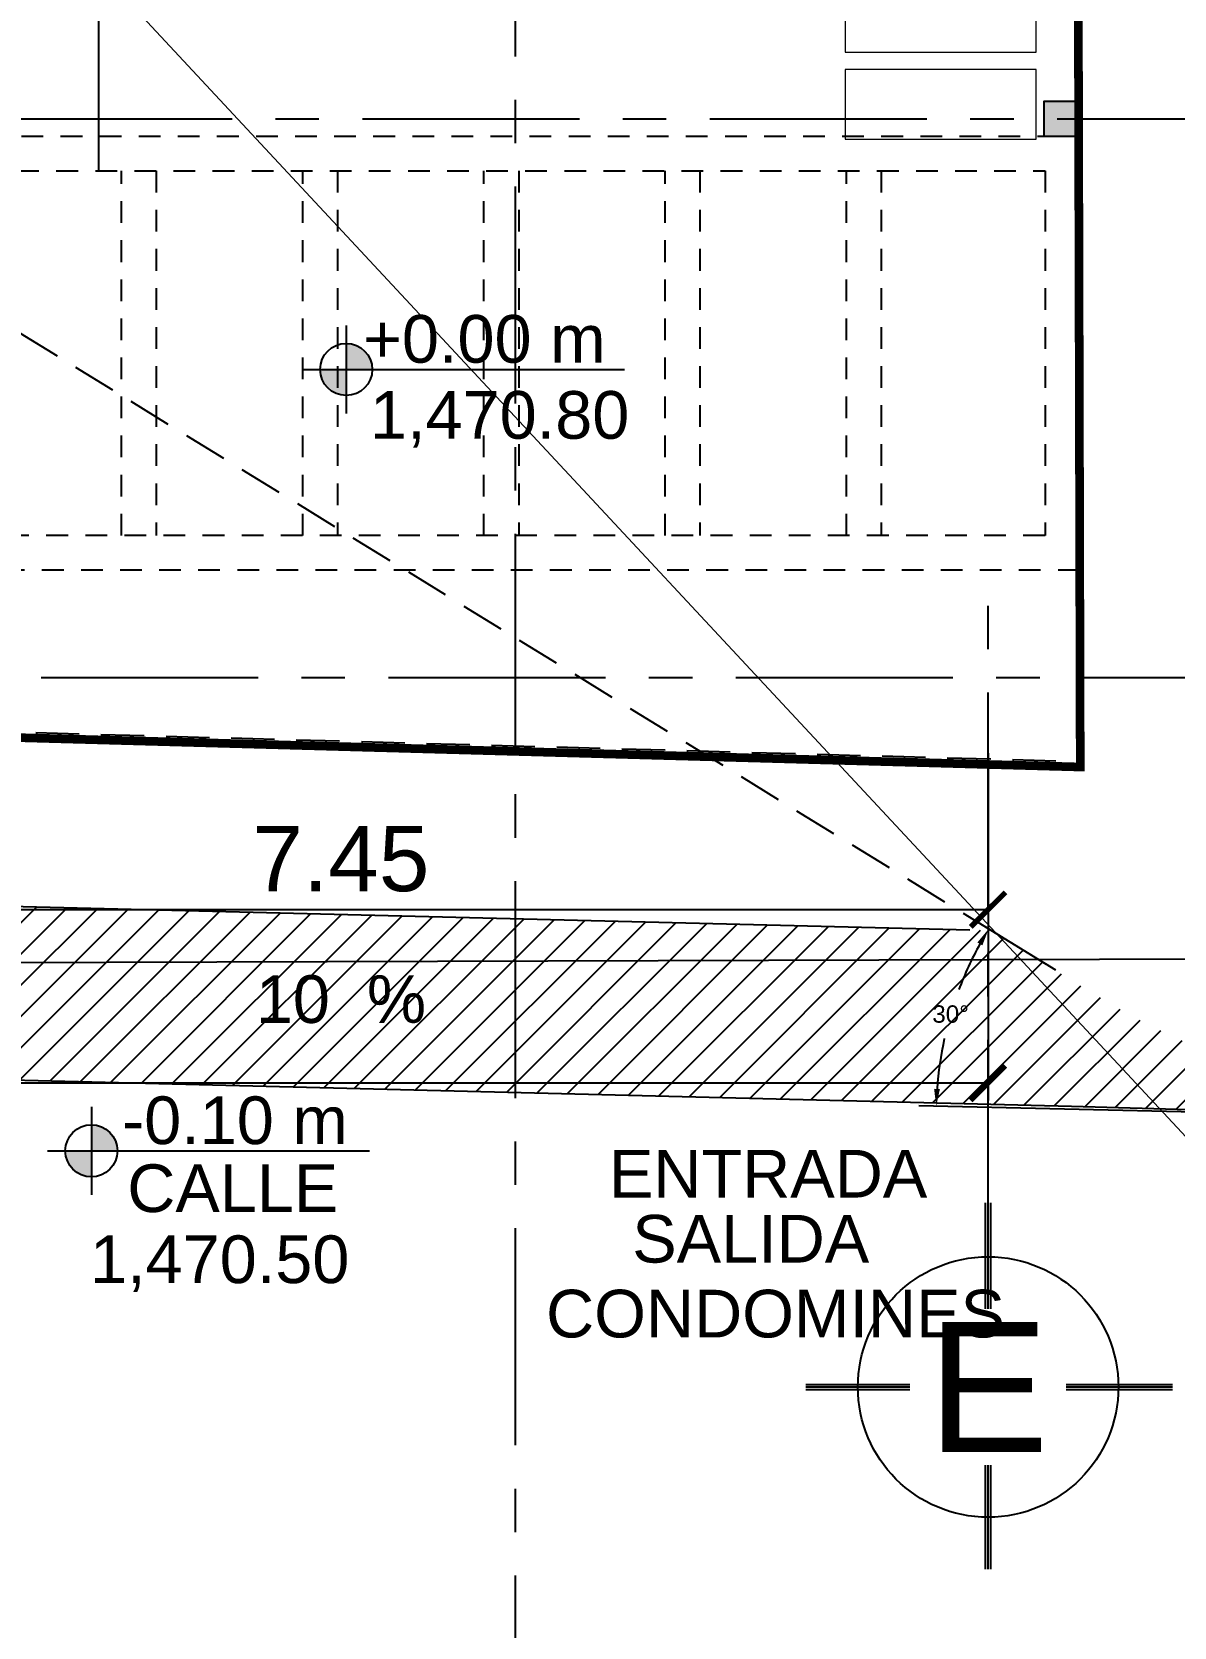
# Model space of a CAD drawing. Header units: metres. Extents: x -598 to 357, y -242 to 574.
# Drawn here: x -295.89 to -289.31, y 402.7 to 411.89 of the extents above; entities that cross this region are included whole.
import ezdxf
from ezdxf.enums import TextEntityAlignment as Align

# ---------------------------------------------------------------- set-up
doc = ezdxf.new("R2010")
doc.units = ezdxf.units.M
doc.header["$PDMODE"] = 3
for name, pattern in [('xref_Nivel PB$0$CENTERX2', [4, 2.5, -0.5, 0.5, -0.5]), ('xref_Nivel PB$0$DASHED2', [0.375, 0.25, -0.125]), ('xref_Nivel PB$0$HIDDEN2', [0.1875, 0.125, -0.0625]), ('xref_Nivel PB$0$PHANTOM', [63.5, 31.75, -6.35, 6.35, -6.35, 6.35, -6.35]), ('Zxref_Eje_Pb$0$ZXREF-EJES NTECH$0$XREF-EJES$0$CENTERX2', [4, 2.5, -0.5, 0.5, -0.5])]:
    doc.linetypes.add(name, pattern=pattern)
doc.layers.add('Muro Mamspoteria', color=5, linetype='Continuous', lineweight=9)
for name, color, linetype in [('xref_Nivel PB$0$B-bordillo', 1, 'Continuous'), ('xref_Nivel PB$0$C-corte', 240, 'xref_Nivel PB$0$PHANTOM'), ('xref_Nivel PB$0$N-nivel', 2, 'Continuous'), ('xref_Nivel PB$0$P-pergola', 2, 'Continuous'), ('xref_Nivel PB$0$R-rampa', 1, 'Continuous'), ('xref_Nivel PB$0$T-texto', 2, 'Continuous'), ('xref_Nivel PB$0$Z-XREF', 7, 'Continuous'), ('Zxref_Eje_Pb$0$EJE-Columna', 4, 'Continuous'), ('Zxref_Eje_Pb$0$EJE-cota', 1, 'Continuous'), ('Zxref_Eje_Pb$0$EJE-Linea', 8, 'Continuous'), ('Zxref_Eje_Pb$0$EJE_CALLE', 1, 'Continuous'), ('Zxref_Eje_Pb$0$EJE_POLIGONO', 6, 'Continuous')]:
    doc.layers.add(name, color=color, linetype=linetype)
doc.layers.add('xref_Nivel PB$0$S-señalizacion', color=253, linetype='Continuous', lineweight=0, transparency=0.2)
doc.styles.add('xref_Nivel PB$0$Standard', font='arial.ttf')
doc.styles.add('xref_Nivel PB$0$TS', font='arial.ttf')
doc.styles.add('Zxref_Eje_Pb$0$Standard', font='arial.ttf')
doc.styles.add('Zxref_Eje_Pb$0$TITULOS', font='X-HLVB1O', dxfattribs={"oblique": 5})
doc.dimstyles.new('xref_Nivel PB$0$Standard', dxfattribs={"dimtxt": 0.1, "dimasz": 0.1, "dimexe": 0.1, "dimexo": 0.0625, "dimgap": 0.09, "dimtad": 0, "dimtih": 1, "dimtoh": 1, "dimzin": 0, "dimdsep": 46, "dimtxsty": 'xref_Nivel PB$0$Standard', "dimcen": 0.09, "dimclrd": 1, "dimclre": 1, "dimclrt": 1, "dimadec": 0, "dimazin": 0, "dimtfac": 1, "dimtofl": 0, "dimtmove": 0, "dimatfit": 3, "dimfxl": 1, "dimtolj": 1, "dimtzin": 0, "dimarcsym": 0})
doc.dimstyles.new('Zxref_Eje_Pb$0$EJE', dxfattribs={"dimtxt": 0.375, "dimasz": 0.2, "dimexe": 0.1, "dimexo": 0.1, "dimgap": 0.1, "dimtad": 1, "dimzin": 0, "dimdsep": 46, "dimtxsty": 'Zxref_Eje_Pb$0$Standard', "dimblk": 'Zxref_Eje_Pb$0$_ArchTick', "dimcen": 0.1, "dimclrd": 256, "dimclre": 256, "dimclrt": 2, "dimaunit": 1, "dimadec": 3, "dimazin": 0, "dimtfac": 1, "dimtix": 1, "dimtmove": 2, "dimatfit": 3, "dimldrblk": 'Zxref_Eje_Pb$0$_ArchTick', "dimfxl": 0.2, "dimtfill": 1, "dimtolj": 1, "dimtzin": 0, "dimarcsym": 1})

# ---------------------------------------------------------------- blocks, each defined once
blk = doc.blocks.new('*D229')
at = {"layer": 'Defpoints', "color": 0, "transparency": 16777216}
for p in [(-289.9899, 406.4834), (-290.5373, 406.4006), (-289.7929, 406.3621), (-287.2876, 405.6217), (-286.2744, 405.5984)]:
    blk.add_point(p, dxfattribs=at)
at = {"layer": 'xref_Nivel PB$0$R-rampa', "color": 1, "lineweight": -2, "transparency": 16777216}
for p, q in [((-290.0431, 406.5162), (-290.462, 406.774)), ((-288.7029, 405.6544), (-290.7788, 405.7023))]:
    blk.add_line(p, q, dxfattribs=at)
for start, end in [(151.20218, 159.35178), (167.62967, 175.86785)]:
    blk.add_arc((-288.6404, 405.6529), 2.0389, start, end, dxfattribs=at)
at = {"layer": 'xref_Nivel PB$0$R-rampa', "color": 1, "transparency": 16777216}
for points in [[(-290.4416, 406.6435), (-290.4128, 406.6267), (-290.3769, 406.7215)], [(-290.6574, 405.7991), (-290.6907, 405.8007), (-290.6788, 405.7)]]:
    blk.add_solid(points, dxfattribs=at)
at = {"layer": 'xref_Nivel PB$0$R-rampa', "color": 1, "transparency": 16777216, "insert": (-290.5957, 406.2308), "char_height": 0.1, "attachment_point": 5, "style": 'xref_Nivel PB$0$Standard'}
blk.add_mtext('\\A1;30°', dxfattribs=at)
blk = doc.blocks.new('Zxref_Eje_Pb$0$_ArchTick')
at = {"color": 0, "linetype": 'ByBlock', "const_width": 0.15}
blk.add_lwpolyline([(-0.5, -0.5), (0.5, 0.5)], dxfattribs=at)
blk = doc.blocks.new('*D182')
at = {"layer": 'Defpoints', "color": 0, "transparency": 16777216}
for p in [(61.681, 10.5687), (69.1338, 10.5687), (69.1338, 9.5687)]:
    blk.add_point(p, dxfattribs=at)
at = {"layer": 'Zxref_Eje_Pb$0$EJE-cota', "lineweight": -2, "transparency": 16777216}
for p, q in [((61.681, 10.4687), (61.681, 9.4687)), ((69.1338, 10.4687), (69.1338, 9.4687)), ((61.681, 9.5687), (69.1338, 9.5687))]:
    blk.add_line(p, q, dxfattribs=at)
at = {"layer": 'Zxref_Eje_Pb$0$EJE-cota', "lineweight": -2, "transparency": 16777216, "xscale": 0.2, "yscale": 0.2, "zscale": 0.2, "rotation": 180}
blk.add_blockref('Zxref_Eje_Pb$0$_ArchTick', (61.681, 9.5687), dxfattribs=at)
at = {"layer": 'Zxref_Eje_Pb$0$EJE-cota', "lineweight": -2, "transparency": 16777216, "xscale": 0.2, "yscale": 0.2, "zscale": 0.2}
blk.add_blockref('Zxref_Eje_Pb$0$_ArchTick', (69.1338, 9.5687), dxfattribs=at)
at = {"layer": 'Zxref_Eje_Pb$0$EJE-cota', "color": 2, "transparency": 16777216, "insert": (65.4074, 9.8594), "char_height": 0.375, "attachment_point": 5, "style": 'Zxref_Eje_Pb$0$Standard', "bg_fill": 3, "box_fill_scale": 1.1, "bg_fill_color": 256, "bg_fill_true_color": 13158600, "bg_fill_transparency": 0}
blk.add_mtext('\\A1;7.45', dxfattribs=at)
blk = doc.blocks.new('*D183')
at = {"layer": 'Defpoints', "color": 0, "transparency": 16777216}
for p in [(43.0415, 10.5687), (69.1338, 10.5687), (43.0415, 8.5687)]:
    blk.add_point(p, dxfattribs=at)
at = {"layer": 'Zxref_Eje_Pb$0$EJE-cota', "lineweight": -2, "transparency": 16777216}
for p, q in [((43.0415, 10.4687), (43.0415, 8.4687)), ((69.1338, 10.4687), (69.1338, 8.4687)), ((69.1338, 8.5687), (43.0415, 8.5687))]:
    blk.add_line(p, q, dxfattribs=at)
at = {"layer": 'Zxref_Eje_Pb$0$EJE-cota', "lineweight": -2, "transparency": 16777216, "xscale": 0.2, "yscale": 0.2, "zscale": 0.2, "rotation": 180}
blk.add_blockref('Zxref_Eje_Pb$0$_ArchTick', (43.0415, 8.5687), dxfattribs=at)
at = {"layer": 'Zxref_Eje_Pb$0$EJE-cota', "lineweight": -2, "transparency": 16777216, "xscale": 0.2, "yscale": 0.2, "zscale": 0.2}
blk.add_blockref('Zxref_Eje_Pb$0$_ArchTick', (69.1338, 8.5687), dxfattribs=at)
at = {"layer": 'Zxref_Eje_Pb$0$EJE-cota', "color": 2, "transparency": 16777216, "insert": (56.0876, 8.8602), "char_height": 0.375, "attachment_point": 5, "style": 'Zxref_Eje_Pb$0$Standard', "bg_fill": 3, "box_fill_scale": 1.1, "bg_fill_color": 256, "bg_fill_true_color": 13158600, "bg_fill_transparency": 0}
blk.add_mtext('\\A1;26.09', dxfattribs=at)
blk = doc.blocks.new('Zxref_Eje_Pb$0$EJE-1')
at = {"color": 5, "linetype": 'Continuous'}
for p, q in [((-0.01, 0.3), (-0.01, 0.7073)), ((0, 0.3), (0, 0.7073)), ((0.01, 0.3), (0.01, 0.7073)), ((-0.7, 0.01), (-0.3, 0.01)), ((-0.7, 0), (-0.3, 0)), ((0.3, 0.01), (0.7073, 0.01)), ((0.3, 0), (0.7073, 0)), ((-0.7, -0.01), (-0.3, -0.01)), ((0.3, -0.01), (0.7073, -0.01)), ((-0.01, -0.7), (-0.01, -0.3)), ((0, -0.7), (0, -0.3)), ((0.01, -0.7), (0.01, -0.3))]:
    blk.add_line(p, q, dxfattribs=at)
at = {"color": 8, "linetype": 'Continuous'}
blk.add_circle((0, 0), 0.5, dxfattribs=at)
at = {"color": 5, "style": 'Zxref_Eje_Pb$0$TITULOS', "oblique": 5}
blk.add_attdef('EJE', text='', height=0.5, dxfattribs=at).set_placement((0, 0), align=Align.MIDDLE)
blk = doc.blocks.new('Zxref_Eje_Pb$0$C-3')
at = {"layer": 'Zxref_Eje_Pb$0$EJE-Columna', "transparency": 33554559}
h = blk.add_hatch(color=8, dxfattribs=at)
h.dxf.hatch_style = 1
h.paths.add_polyline_path([(-0.1, 0.1), (0.1, 0.1), (0.1, -0.1), (-0.1, -0.1)])
at = {"layer": 'Zxref_Eje_Pb$0$EJE-Columna'}
blk.add_lwpolyline([(0.1, 0.1), (-0.1, 0.1), (-0.1, -0.1), (0.1, -0.1)], close=True, dxfattribs=at)
blk = doc.blocks.new('xref_Nivel PB$0$NIVEL')
at = {"layer": 'xref_Nivel PB$0$N-nivel'}
h = blk.add_hatch(color=256, dxfattribs=at)
h.dxf.hatch_style = 1
h.paths.add_polyline_path([(0, 0), (-0.12, 0, 0.414214), (0, -0.12)])
h.paths.add_polyline_path([(0, 0.12), (0, 0), (0.12, 0, 0.414214)])
for p, q in [((0, 0.2027), (0, -0.2027)), ((-0.2027, 0), (0.2027, 0))]:
    blk.add_line(p, q, dxfattribs=at)
blk.add_circle((0, 0), 0.12, dxfattribs=at)
blk = doc.blocks.new('Zxref_Eje_Pb')
at = {"layer": 'Zxref_Eje_Pb$0$EJE-Linea', "linetype": 'Zxref_Eje_Pb$0$ZXREF-EJES NTECH$0$XREF-EJES$0$CENTERX2', "ltscale": 0.5}
for points in [[(37.531, 14.1238), (73.531, 14.1238)], [(69.1338, 7.5687), (69.1338, 11.4046)], [(61.681, 10.9046), (73.531, 10.9046)]]:
    blk.add_lwpolyline(points, dxfattribs=at)
at = {"layer": 'Zxref_Eje_Pb$0$EJE_CALLE', "elevation": -897.687, "flags": 128}
blk.add_lwpolyline([(-6.0005, 9.2085), (12.8708, 9.2527), (33.962, 9.2857), (43.8143, 9.2963), (53.4444, 9.2952), (55.5387, 9.3026), (58.3553, 9.2494), (70.4164, 9.285), (84.8363, 9.2737), (91.8901, 9.1805), (107.0877, 9.2186)], dxfattribs=at)
at = {"layer": 'Zxref_Eje_Pb$0$EJE_POLIGONO', "const_width": 0.05, "flags": 128}
blk.add_lwpolyline([(42.5413, 11.1403), (42.5649, 63.413), (69.531, 63.2287), (69.6643, 10.3899), (42.5413, 11.1403)], dxfattribs=at)
ref = blk.add_blockref('Zxref_Eje_Pb$0$EJE-1', (69.1338, 6.8187), dxfattribs=dict(xscale=1.5, yscale=1.5, zscale=1.5))
ref.add_attrib('EJE', 'E', dxfattribs={"color": 5, "height": 0.75, "style": 'Zxref_Eje_Pb$0$Standard'}).set_placement((69.1338, 6.8187), align=Align.MIDDLE)
at = {"layer": 'Zxref_Eje_Pb$0$EJE-Columna'}
blk.add_blockref('Zxref_Eje_Pb$0$C-3', (69.5549, 14.1238), dxfattribs=at)
at = {"layer": 'Zxref_Eje_Pb$0$EJE-cota'}
dim = blk.add_linear_dim(base=(69.1338, 9.5687), p1=(61.681, 10.5687), p2=(69.1338, 10.5687), dimstyle='Zxref_Eje_Pb$0$EJE', dxfattribs=at)
dim.commit()
dim.dimension.update_dxf_attribs({"geometry": '*D182', "text_midpoint": (65.4074, 9.8594)})
dim = blk.add_linear_dim(base=(43.0415, 8.5687), p1=(69.1338, 10.5687), p2=(43.0415, 10.5687), dimstyle='Zxref_Eje_Pb$0$EJE', dxfattribs=at)
dim.commit()
dim.dimension.update_dxf_attribs({"geometry": '*D183', "text_midpoint": (56.0876, 8.8602)})

msp = doc.modelspace()

# ---------------------------------------------------------------- hatches: boundary and pattern name
at = {"layer": 'xref_Nivel PB$0$R-rampa'}
h = msp.add_hatch(dxfattribs=at)
h.set_pattern_fill('ANSI31', color=256, scale=0.04)
h.set_pattern_definition([(45, (-701.17171, 426.8384), (-0.08980256, 0.08980256), [])])
h.paths.add_polyline_path([(-306.251, 407.1184), (-306.1668, 407.1645), (-306.8382, 407.1807), (-312.1229, 407.3275), (-312.6788, 407.0236, -0.130104), (-315.1633, 406.4115), (-306.8641, 406.181), (-306.0232, 406.1798, -0.76701)])
h.paths.add_polyline_path([(-289.7929, 406.3621), (-290.3634, 406.7133), (-296.3269, 406.8606), (-296.212, 406.7899, -0.765992), (-296.4864, 405.8643), (-289.8989, 405.7015), (-287.5492, 405.6346, -0.119622)])

# ---------------------------------------------------------------- linework, layer by layer
at = {"layer": 'xref_Nivel PB$0$B-bordillo'}
msp.add_lwpolyline([(-305.5827, 411.0883), (-305.5827, 434.4932), (-300.5727, 434.4932), (-300.5727, 438.0932), (-295.501, 438.0932), (-295.501, 411.0883)], dxfattribs=at)
at = {"layer": 'xref_Nivel PB$0$B-bordillo', "linetype": 'xref_Nivel PB$0$DASHED2'}
for points in [[(-289.9899, 406.4834), (-297.4726, 411.0883)], [(-289.9899, 407.6885), (-316.9723, 408.4349)]]:
    msp.add_lwpolyline(points, dxfattribs=at)
at = {"layer": 'xref_Nivel PB$0$B-bordillo', "flags": 128}
msp.add_lwpolyline([(-316.4906, 406.4484), (-306.8641, 406.181), (-304.7705, 406.1305), (-301.9564, 405.9994), (-289.8989, 405.7015), (-275.4849, 405.2914)], dxfattribs=at)
at = {"layer": 'xref_Nivel PB$0$C-corte', "linetype": 'xref_Nivel PB$0$CENTERX2', "ltscale": 0.5}
msp.add_line((-293.1027, 466.9973), (-293.1027, 396.7308), dxfattribs=at)
at = {"layer": 'xref_Nivel PB$0$P-pergola', "linetype": 'xref_Nivel PB$0$HIDDEN2'}
msp.add_lwpolyline([(-315.2946, 411.2883), (-289.8522, 411.2883), (-289.8522, 408.7883), (-315.2946, 408.7883)], dxfattribs=at)
at = {"layer": 'xref_Nivel PB$0$R-rampa', "flags": 128}
msp.add_lwpolyline([(-296.3269, 406.8606), (-290.485, 406.7163)], dxfattribs=at)

# ---------------------------------------------------------------- texts
at = {"layer": 'xref_Nivel PB$0$R-rampa', "color": 1, "style": 'xref_Nivel PB$0$TS'}
msp.add_text('10  %%%', height=0.27459, dxfattribs=at).set_placement((-294.5961, 406.1803))
at = {"layer": 'xref_Nivel PB$0$T-texto', "style": 'xref_Nivel PB$0$TS'}
for s, p in [('ENTRADA', (-292.5629, 405.1745)), ('SALIDA', (-292.4287, 404.7998)), ('CONDOMINES', (-292.925, 404.3686))]:
    msp.add_text(s, height=0.27459, dxfattribs=at).set_placement(p)

# ---------------------------------------------------------------- dimensions: what is measured, and where the dimension line sits
at = {"layer": 'xref_Nivel PB$0$R-rampa'}
dim = msp.add_angular_dim_2l(base=(-290.5373, 406.4006), line1=((-289.7929, 406.3621), (-289.9899, 406.4834)), line2=((-286.2744, 405.5984), (-287.2876, 405.6217)), dimstyle='xref_Nivel PB$0$Standard', dxfattribs=at)
dim.commit()
dim.dimension.update_dxf_attribs({"geometry": '*D229', "text_midpoint": (-290.5957, 406.2308)})

# ---------------------------------------------------------------- next in the draw order: block references
at = {"layer": 'xref_Nivel PB$0$Z-XREF'}
msp.add_blockref('Zxref_Eje_Pb', (-359.5136, 397.2645), dxfattribs=at)

# ---------------------------------------------------------------- next in the draw order: linework, layer by layer
at = {"flags": 128}
msp.add_lwpolyline([(-316.9723, 408.4048), (-316.9487, 460.6775), (-289.9827, 460.4932), (-289.8494, 407.6544), (-316.9723, 408.4048)], dxfattribs=at)
at = {"layer": 'Muro Mamspoteria'}
msp.add_lwpolyline([(-363.6101, 485.4019), (-262.2397, 376.5218)], dxfattribs=at)
msp.add_circle((-306.5394, 472.2405), 101.758, dxfattribs=at)
at = {"layer": 'xref_Nivel PB$0$N-nivel'}
for points in [[(-293.8222, 409.9444), (-292.4739, 409.9444)], [(-295.2893, 405.4435), (-293.941, 405.4435)]]:
    msp.add_lwpolyline(points, dxfattribs=at)
at = {"layer": 'xref_Nivel PB$0$P-pergola', "linetype": 'xref_Nivel PB$0$HIDDEN2'}
msp.add_lwpolyline([(-315.0946, 411.0883), (-290.0522, 411.0883), (-290.0522, 408.9883), (-315.0946, 408.9883)], close=True, dxfattribs=at)
for points in [[(-295.3694, 408.9883), (-295.3694, 411.0883)], [(-295.1694, 411.0883), (-295.1694, 408.9883)], [(-294.3259, 408.9883), (-294.3259, 411.0883)], [(-294.1259, 411.0883), (-294.1259, 408.9883)], [(-293.2825, 408.9883), (-293.2825, 411.0883)], [(-293.0825, 411.0883), (-293.0825, 408.9883)], [(-292.2391, 408.9883), (-292.2391, 411.0883)], [(-292.0391, 411.0883), (-292.0391, 408.9883)], [(-291.1957, 408.9883), (-291.1957, 411.0883)], [(-290.9957, 411.0883), (-290.9957, 408.9883)]]:
    msp.add_lwpolyline(points, dxfattribs=at)
at = {"layer": 'xref_Nivel PB$0$S-señalizacion'}
for points in [[(-290.1027, 411.7712), (-290.1027, 412.1712), (-291.2027, 412.1712), (-291.2027, 411.7712)], [(-290.1027, 411.2712), (-290.1027, 411.6712), (-291.2027, 411.6712), (-291.2027, 411.2712)]]:
    msp.add_lwpolyline(points, close=True, dxfattribs=at)

# ---------------------------------------------------------------- next in the draw order: block references
at = {"layer": 'xref_Nivel PB$0$N-nivel', "xscale": 1.25, "yscale": 1.25, "zscale": 1.25}
for p in [(-294.0755, 409.9444), (-295.5427, 405.4435)]:
    msp.add_blockref('xref_Nivel PB$0$NIVEL', p, dxfattribs=at)

# ---------------------------------------------------------------- next in the draw order: texts
at = {"layer": 'xref_Nivel PB$0$N-nivel', "style": 'xref_Nivel PB$0$TS'}
for s, p in [('+0.00 m', (-293.9788, 409.9832)), ('1,470.80', (-293.9386, 409.5452)), ('-0.10 m', (-295.3664, 405.4822)), ('CALLE', (-295.3361, 405.0909)), ('1,470.50', (-295.5503, 404.6815))]:
    msp.add_text(s, height=0.27459, dxfattribs=at).set_placement(p)

doc.saveas('drawing.dxf')
